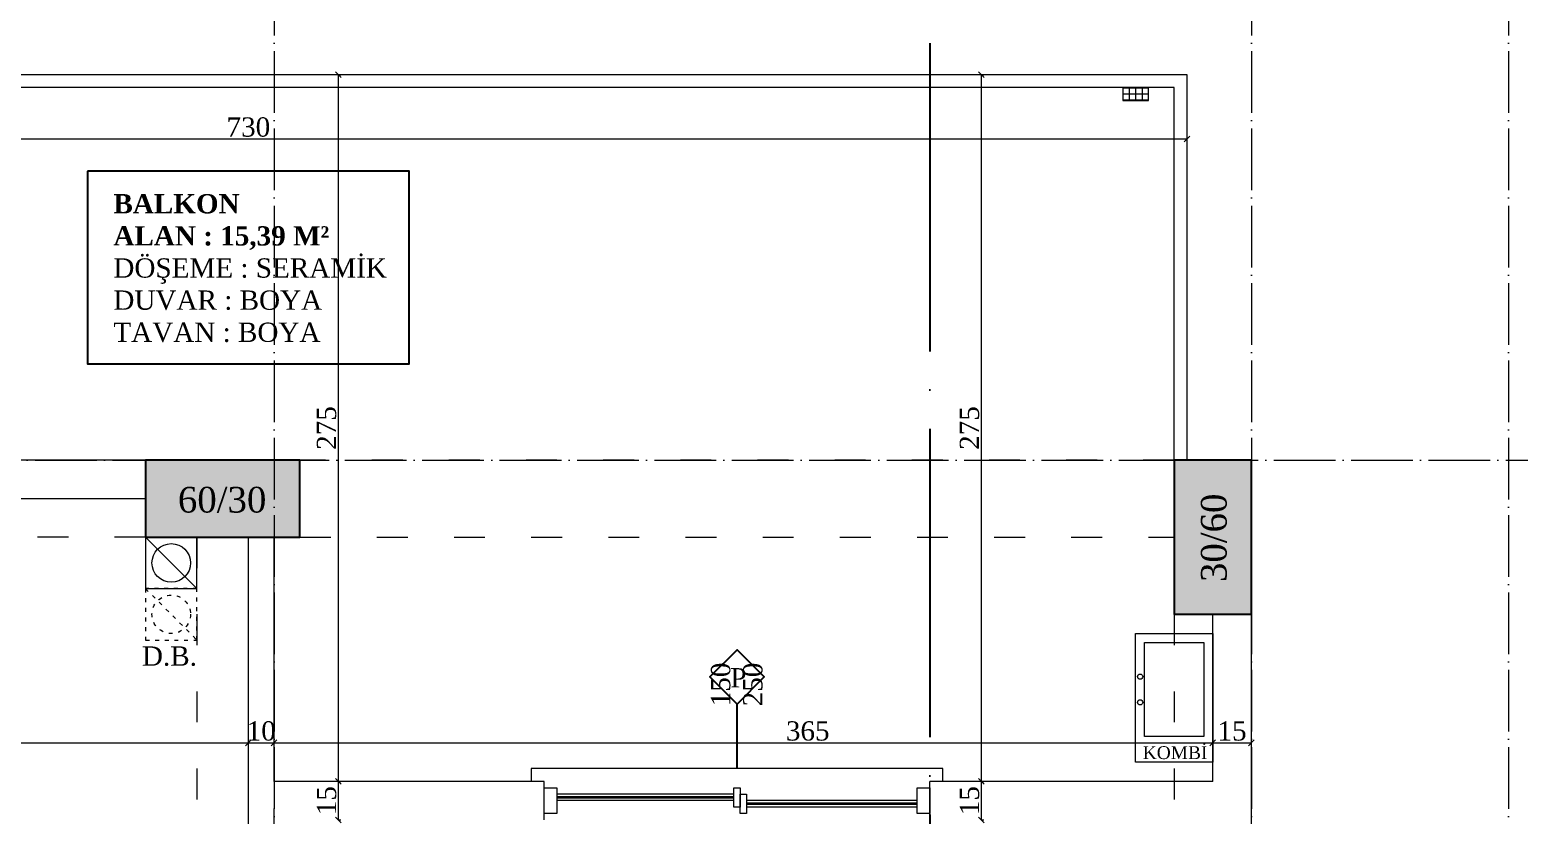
# Model space of a CAD drawing. Header units: metres. Extents: x -5196 to 34307, y 7076 to 19260.
# Drawn here: x 14197 to 14776, y 11233 to 11539 of the extents above; entities that cross this region are included whole.
import ezdxf

# ---------------------------------------------------------------- set-up
doc = ezdxf.new("R2010")
doc.units = ezdxf.units.M
doc.linetypes.add('ACAD_ISO03W100', pattern=[30, 12, -18])
doc.linetypes.add('ACAD_ISO04W100', pattern=[30, 24, -3, 0, -3])
doc.layers.add('YLZ-AKS', color=7, linetype='ACAD_ISO04W100', lineweight=5, true_color=0x2e2f36)
doc.layers.add('YLZ-TARAMA', color=7, linetype='Continuous', lineweight=5, true_color=0x686d6c)
for name, color, linetype, lineweight in [('YLZ-ALAN HESABI', 41, 'Continuous', 35), ('YLZ-BACA', 195, 'Continuous', 5), ('YLZ-DUVAR', 151, 'Continuous', 20), ('YLZ-ISLAK HACİMLER', 150, 'Continuous', 9), ('YLZ-PENCERE', 231, 'Continuous', 5), ('YLZ-TEFRİŞ', 191, 'Continuous', 20), ('YLZ-ÖLÇÜ', 251, 'Continuous', 5)]:
    doc.layers.add(name, color=color, linetype=linetype, lineweight=lineweight)
for name, color, linetype in [('YLZ-Kesit Çizgisi', 10, 'Continuous'), ('YLZ-KOLON', 191, 'Continuous'), ('YLZ-YAZI', 113, 'Continuous')]:
    doc.layers.add(name, color=color, linetype=linetype)
doc.layers.add('YLZ-KİRİŞ', color=123, linetype='ACAD_ISO03W100', lineweight=5, transparency=0.5)
doc.styles.add('ARIAL', font='times.ttf')
doc.dimstyles.new('YLZ - İç Ölçü', dxfattribs={"dimscale": 0.75, "dimtxt": 10, "dimasz": 3, "dimexe": 1.25, "dimexo": 1, "dimgap": 1, "dimtad": 1, "dimdec": 1, "dimrnd": 0.5, "dimtxsty": 'ARIAL', "dimblk": 'OBLIQUE', "dimcen": 1, "dimclrd": 256, "dimclre": 256, "dimclrt": 125, "dimadec": 0, "dimazin": 0, "dimtfac": 1, "dimtdec": 1, "dimtmove": 1, "dimatfit": 3, "dimldrblk": 'OBLIQUE', "dimfxl": 0, "dimarcsym": 0})

# ---------------------------------------------------------------- blocks, each defined once
blk = doc.blocks.new('ZK. Kolon Plan')
at = {"layer": 'YLZ-TARAMA'}
h = blk.add_hatch(dxfattribs=at)
h.set_pattern_fill('ANSI33', color=256, angle=-90)
h.paths.add_polyline_path([(475247.33, 4505187.75), (475217.33, 4505187.75), (475217.33, 4505127.75), (475247.33, 4505127.75)])
h.paths.add_polyline_path([(475702.33, 4505187.75), (475642.33, 4505187.75), (475642.33, 4505157.75), (475702.33, 4505157.75)])
h.paths.add_polyline_path([(476072.33, 4505187.75), (476042.33, 4505187.75), (476042.33, 4505162.75), (476042.33, 4505127.75), (476072.33, 4505127.75)])
h.paths.add_polyline_path([(475357.33, 4504557.75), (475217.33, 4504557.75), (475217.33, 4504522.75), (475357.33, 4504522.75)])
h.paths.add_polyline_path([(475697.33, 4504532.75), (475697.33, 4504560.25), (475657.33, 4504560.25), (475657.33, 4504522.75), (475657.33, 4504500.25), (475697.33, 4504500.25)])
h.paths.add_polyline_path([(476172.33, 4504552.75), (476032.33, 4504552.75), (476032.33, 4504517.75), (476172.33, 4504517.75)])
h.paths.add_polyline_path([(475477.33, 4503927.75), (475317.33, 4503927.75), (475317.33, 4503897.75), (475477.33, 4503897.75)])
h.paths.add_polyline_path([(475697.33, 4503937.75), (475657.33, 4503937.75), (475657.33, 4503887.75), (475697.33, 4503887.75)])
h.paths.add_polyline_path([(476172.33, 4503957.75), (476142.33, 4503957.75), (476142.33, 4503897.75), (476172.33, 4503897.75)])
h.paths.add_polyline_path([(475472.33, 4503702.75), (475442.33, 4503702.75), (475442.33, 4503642.75), (475472.33, 4503642.75), (475472.33, 4503672.75)])
h.paths.add_polyline_path([(475692.33, 4503702.75), (475662.33, 4503702.75), (475662.33, 4503642.75), (475692.33, 4503642.75)])
h.paths.add_polyline_path([(476172.33, 4503672.75), (476142.33, 4503672.75), (476112.33, 4503672.75), (476112.33, 4503642.75), (476172.33, 4503642.75)])
at = {"layer": 'YLZ-KİRİŞ'}
for points in [[(475642.33, 4505157.75), (475247.33, 4505157.75), (475247.33, 4505187.75), (475642.33, 4505187.75)], [(475702.33, 4505157.75), (476042.33, 4505157.75), (476042.33, 4505187.75), (475702.33, 4505187.75)], [(475692.33, 4505157.75), (475662.33, 4505157.75), (475662.33, 4504560.25), (475692.33, 4504560.25)], [(476072.33, 4505127.75), (476042.33, 4505127.75), (476042.33, 4504552.75), (476072.33, 4504552.75)]]:
    blk.add_lwpolyline(points, close=True, dxfattribs=at)
at = {"layer": 'YLZ-KOLON'}
for points in [[(475702.33, 4505187.75), (475642.33, 4505187.75), (475642.33, 4505157.75), (475702.33, 4505157.75)], [(476042.33, 4505187.75), (476042.33, 4505127.75), (476072.33, 4505127.75), (476072.33, 4505187.75)]]:
    blk.add_lwpolyline(points, close=True, dxfattribs=at)
at = {"layer": 'YLZ-YAZI', "insert": (475627.89, 4505177.35), "char_height": 10, "attachment_point": 1, "style": 'ARIAL'}
blk.add_mtext_dynamic_manual_height_columns('\\pi27.02623;60/30', width=86.5254, gutter_width=12.5, heights=[18.52], dxfattribs=at)
at = {"layer": 'YLZ-YAZI', "insert": (476052.73, 4505113.31), "char_height": 10, "attachment_point": 1, "rotation": 90, "style": 'ARIAL'}
blk.add_mtext_dynamic_manual_height_columns('\\pi27.0082;30/60', width=86.5254, gutter_width=12.5, heights=[18.52], dxfattribs=at)
blk = doc.blocks.new('Aks')
at = {"layer": 'YLZ-AKS'}
for p, q in [((479570.78, 4514594.56), (479570.78, 4512399.56)), ((479950.78, 4514594.56), (479950.78, 4512399.56)), ((480050.78, 4514594.56), (480050.78, 4512399.56)), ((478845.78, 4514194.56), (480300.78, 4514194.56))]:
    blk.add_line(p, q, dxfattribs=at)
at = {"layer": 'YLZ-Kesit Çizgisi', "linetype": 'ACAD_ISO04W100', "ltscale": 5}
blk.add_line((479825.78, 4514657.06), (479825.78, 4512337.06), dxfattribs=at)
blk = doc.blocks.new('KP-1')
at = {"layer": 'YLZ-PENCERE'}
for p, q in [((471404.75, 4509789.59), (471336, 4509789.59)), ((471404.75, 4509788.59), (471336, 4509788.59)), ((471404.75, 4509788.09), (471336, 4509788.09)), ((471404.75, 4509787.09), (471336, 4509787.09)), ((471476, 4509787.09), (471409.75, 4509787.09)), ((471476, 4509786.09), (471409.75, 4509786.09)), ((471476, 4509785.59), (471409.75, 4509785.59)), ((471476, 4509784.59), (471409.75, 4509784.59))]:
    blk.add_line(p, q, dxfattribs=at)
blk.add_lwpolyline([(471486, 4509794.59), (471486, 4509799.59), (471326, 4509799.59), (471326, 4509794.59)], dxfattribs=at)
for points in [[(471336, 4509792.09), (471336, 4509782.09), (471331, 4509782.09), (471331, 4509792.09)], [(471407.25, 4509792.09), (471407.25, 4509784.59), (471404.75, 4509784.59), (471404.75, 4509792.09)], [(471481, 4509792.09), (471481, 4509782.09), (471476, 4509782.09), (471476, 4509792.09)], [(471409.75, 4509789.59), (471409.75, 4509782.09), (471407.25, 4509782.09), (471407.25, 4509789.59)]]:
    blk.add_lwpolyline(points, close=True, dxfattribs=at)
at = {"layer": 'YLZ-YAZI'}
blk.add_line((471406, 4509799.59), (471406, 4509824.59), dxfattribs=at)
blk.add_lwpolyline([(471406, 4509824.59), (471395.39, 4509835.2), (471406, 4509845.81), (471416.6, 4509835.2)], close=True, dxfattribs=at)
at = {"layer": 'YLZ-YAZI', "insert": (471415.99, 4509840.78), "char_height": 7.5, "attachment_point": 9, "rotation": 90, "style": 'ARIAL'}
blk.add_mtext_dynamic_manual_height_columns('150\\P250', width=58.361, gutter_width=12.5, heights=[27.42], dxfattribs=at)
at = {"layer": 'YLZ-YAZI', "insert": (471388.41, 4509831.16), "char_height": 7.5, "attachment_point": 7, "style": 'ARIAL'}
blk.add_mtext_dynamic_manual_height_columns('\\pi14.99218;P', width=35.5702, gutter_width=12.5, heights=[14.45], dxfattribs=at)
blk = doc.blocks.new('Z.K. Tefriş')
at = {"layer": 'YLZ-BACA', "ltscale": 0.125}
blk.add_line((479747.87, 4509645.76), (479767.87, 4509625.76), dxfattribs=at)
at = {"layer": 'YLZ-BACA', "linetype": 'ACAD_ISO03W100', "ltscale": 0.125}
blk.add_line((479747.87, 4509625.76), (479767.87, 4509605.76), dxfattribs=at)
at = {"layer": 'YLZ-BACA', "ltscale": 0.125}
blk.add_lwpolyline([(479767.87, 4509645.76), (479747.87, 4509645.76), (479747.87, 4509625.76), (479767.87, 4509625.76)], close=True, dxfattribs=at)
at = {"layer": 'YLZ-BACA', "linetype": 'ACAD_ISO03W100', "ltscale": 0.125}
blk.add_lwpolyline([(479767.87, 4509625.76), (479747.87, 4509625.76), (479747.87, 4509605.76), (479767.87, 4509605.76)], close=True, dxfattribs=at)
at = {"layer": 'YLZ-BACA', "ltscale": 0.125}
blk.add_circle((479757.87, 4509635.76), 7.5, dxfattribs=at)
at = {"layer": 'YLZ-BACA', "linetype": 'ACAD_ISO03W100', "ltscale": 0.125}
blk.add_circle((479757.87, 4509615.76), 7.5, dxfattribs=at)
at = {"layer": 'YLZ-ISLAK HACİMLER'}
for p, q in [((480137.87, 4509820.51), (480127.87, 4509820.51)), ((480130.37, 4509820.51), (480130.37, 4509816.01)), ((480132.87, 4509820.51), (480132.87, 4509816.01)), ((480135.37, 4509820.51), (480135.37, 4509816.01)), ((480127.87, 4509818.26), (480137.87, 4509818.26))]:
    blk.add_line(p, q, dxfattribs=at)
for points in [[(480127.87, 4509820.76), (480127.87, 4509815.76), (480137.87, 4509815.76), (480137.87, 4509820.76)], [(480132.87, 4509608.26), (480162.87, 4509608.26), (480162.87, 4509558.26), (480132.87, 4509558.26)]]:
    blk.add_lwpolyline(points, close=True, dxfattribs=at)
blk.add_lwpolyline([(480127.87, 4509816.01), (480137.87, 4509816.01)], dxfattribs=at)
at = {"layer": 'YLZ-ISLAK HACİMLER', "lineweight": 9}
blk.add_lwpolyline([(480136.37, 4509604.76), (480159.37, 4509604.76), (480159.37, 4509568.26), (480136.37, 4509568.26)], close=True, dxfattribs=at)
blk.add_circle((480134.62, 4509591.51), 1, dxfattribs=at)
at = {"layer": 'YLZ-ISLAK HACİMLER'}
blk.add_circle((480134.62, 4509581.51), 1, dxfattribs=at)
at = {"layer": 'YLZ-ISLAK HACİMLER', "insert": (480135.62, 4509559.36), "char_height": 5, "attachment_point": 7, "style": 'ARIAL'}
blk.add_mtext_dynamic_manual_height_columns('KOMBİ', width=141.5446, gutter_width=12.5, heights=[0], dxfattribs=at)
at = {"layer": 'YLZ-YAZI', "insert": (479767.87, 4509595.61), "char_height": 7.5, "attachment_point": 9, "style": 'ARIAL'}
blk.add_mtext_dynamic_manual_height_columns('D.B.', width=50.6309, gutter_width=12.5, heights=[31.67], dxfattribs=at)
blk = doc.blocks.new('B.K. Mahal Listesi')
at = {"layer": 'YLZ-YAZI'}
blk.add_lwpolyline([(14219.6, 8733.82), (14219.6, 8658.82), (14344.6, 8658.82), (14344.6, 8733.82), (14219.6, 8733.82)], dxfattribs=at)
at = {"layer": 'YLZ-YAZI', "insert": (14229.6, 8724.85), "char_height": 7.5, "attachment_point": 1, "style": 'ARIAL'}
blk.add_mtext_dynamic_manual_height_columns('{\\fTimes New Roman|b1|i0|c162|p18;BALKON\\PALAN : 15,39 M² }\\PDÖŞEME : SERAMİK\\PDUVAR : BOYA \\PTAVAN : BOYA', width=148.6174, gutter_width=12.5, heights=[94.52], dxfattribs=at)
blk = doc.blocks.new('_Oblique')
at = {"color": 0, "linetype": 'ByBlock', "lineweight": -2}
blk.add_line((-0.5, -0.5), (0.5, 0.5), dxfattribs=at)
blk = doc.blocks.new('*D6239')
at = {"layer": 'Defpoints', "color": 0, "transparency": 16777216}
for p in [(12237.1, 11496.32), (12967.1, 11496.32), (12967.1, 11496.32)]:
    blk.add_point(p, dxfattribs=at)
at = {"layer": 'YLZ-ÖLÇÜ', "color": 251, "lineweight": -2, "transparency": 16777216}
for p, q in [((12237.1, 11496.32), (12237.1, 11497.26)), ((12967.1, 11496.32), (12967.1, 11497.26)), ((12237.1, 11496.32), (12967.1, 11496.32))]:
    blk.add_line(p, q, dxfattribs=at)
at = {"layer": 'YLZ-ÖLÇÜ', "color": 251, "lineweight": -2, "transparency": 16777216, "xscale": 2.25, "yscale": 2.25, "zscale": 2.25, "rotation": 180}
blk.add_blockref('_Oblique', (12237.1, 11496.32), dxfattribs=at)
at = {"layer": 'YLZ-ÖLÇÜ', "color": 251, "lineweight": -2, "transparency": 16777216, "xscale": 2.25, "yscale": 2.25, "zscale": 2.25}
blk.add_blockref('_Oblique', (12967.1, 11496.32), dxfattribs=at)
at = {"layer": 'YLZ-ÖLÇÜ', "color": 125, "transparency": 16777216, "insert": (12602.1, 11500.9), "char_height": 7.5, "attachment_point": 5, "style": 'ARIAL'}
blk.add_mtext('730', dxfattribs=at)
blk = doc.blocks.new('*D6241')
at = {"layer": 'Defpoints', "color": 0, "transparency": 16777216}
for p in [(12152.1, 11261.32), (12602.1, 11261.32), (12602.1, 11261.32)]:
    blk.add_point(p, dxfattribs=at)
at = {"layer": 'YLZ-ÖLÇÜ', "color": 251, "lineweight": -2, "transparency": 16777216}
for p, q in [((12152.1, 11261.32), (12152.1, 11262.26)), ((12152.1, 11261.32), (12602.1, 11261.32)), ((12602.1, 11261.32), (12602.1, 11262.26))]:
    blk.add_line(p, q, dxfattribs=at)
at = {"layer": 'YLZ-ÖLÇÜ', "color": 251, "lineweight": -2, "transparency": 16777216, "xscale": 2.25, "yscale": 2.25, "zscale": 2.25, "rotation": 180}
blk.add_blockref('_Oblique', (12152.1, 11261.32), dxfattribs=at)
at = {"layer": 'YLZ-ÖLÇÜ', "color": 251, "lineweight": -2, "transparency": 16777216, "xscale": 2.25, "yscale": 2.25, "zscale": 2.25}
blk.add_blockref('_Oblique', (12602.1, 11261.32), dxfattribs=at)
at = {"layer": 'YLZ-ÖLÇÜ', "color": 125, "transparency": 16777216, "insert": (12377.1, 11265.89), "char_height": 7.5, "attachment_point": 5, "style": 'ARIAL'}
blk.add_mtext('450', dxfattribs=at)
blk = doc.blocks.new('*D6242')
at = {"layer": 'Defpoints', "color": 0, "transparency": 16777216}
for p in [(12602.1, 11261.32), (12612.1, 11261.32), (12612.1, 11261.32)]:
    blk.add_point(p, dxfattribs=at)
at = {"layer": 'YLZ-ÖLÇÜ', "color": 251, "lineweight": -2, "transparency": 16777216}
for p, q in [((12602.1, 11261.32), (12602.1, 11262.26)), ((12602.1, 11261.32), (12612.1, 11261.32)), ((12612.1, 11261.32), (12612.1, 11262.26))]:
    blk.add_line(p, q, dxfattribs=at)
at = {"layer": 'YLZ-ÖLÇÜ', "color": 251, "lineweight": -2, "transparency": 16777216, "xscale": 2.25, "yscale": 2.25, "zscale": 2.25, "rotation": 180}
blk.add_blockref('_Oblique', (12602.1, 11261.32), dxfattribs=at)
at = {"layer": 'YLZ-ÖLÇÜ', "color": 251, "lineweight": -2, "transparency": 16777216, "xscale": 2.25, "yscale": 2.25, "zscale": 2.25}
blk.add_blockref('_Oblique', (12612.1, 11261.32), dxfattribs=at)
at = {"layer": 'YLZ-ÖLÇÜ', "color": 125, "transparency": 16777216, "insert": (12607.1, 11265.89), "char_height": 7.5, "attachment_point": 5, "style": 'ARIAL'}
blk.add_mtext('10', dxfattribs=at)
blk = doc.blocks.new('*D6243')
at = {"layer": 'Defpoints', "color": 0, "transparency": 16777216}
for p in [(12612.1, 11261.32), (12977.1, 11261.32), (12977.1, 11261.32)]:
    blk.add_point(p, dxfattribs=at)
at = {"layer": 'YLZ-ÖLÇÜ', "color": 251, "lineweight": -2, "transparency": 16777216}
for p, q in [((12612.1, 11261.32), (12612.1, 11262.26)), ((12612.1, 11261.32), (12977.1, 11261.32)), ((12977.1, 11261.32), (12977.1, 11262.26))]:
    blk.add_line(p, q, dxfattribs=at)
at = {"layer": 'YLZ-ÖLÇÜ', "color": 251, "lineweight": -2, "transparency": 16777216, "xscale": 2.25, "yscale": 2.25, "zscale": 2.25, "rotation": 180}
blk.add_blockref('_Oblique', (12612.1, 11261.32), dxfattribs=at)
at = {"layer": 'YLZ-ÖLÇÜ', "color": 251, "lineweight": -2, "transparency": 16777216, "xscale": 2.25, "yscale": 2.25, "zscale": 2.25}
blk.add_blockref('_Oblique', (12977.1, 11261.32), dxfattribs=at)
at = {"layer": 'YLZ-ÖLÇÜ', "color": 125, "transparency": 16777216, "insert": (12819.6, 11265.89), "char_height": 7.5, "attachment_point": 5, "style": 'ARIAL'}
blk.add_mtext('365', dxfattribs=at)
blk = doc.blocks.new('*D6244')
at = {"layer": 'Defpoints', "color": 0, "transparency": 16777216}
for p in [(12977.1, 11261.32), (12992.1, 11261.32), (12992.1, 11261.32)]:
    blk.add_point(p, dxfattribs=at)
at = {"layer": 'YLZ-ÖLÇÜ', "color": 251, "lineweight": -2, "transparency": 16777216}
for p, q in [((12977.1, 11261.32), (12977.1, 11262.26)), ((12977.1, 11261.32), (12992.1, 11261.32)), ((12992.1, 11261.32), (12992.1, 11262.26))]:
    blk.add_line(p, q, dxfattribs=at)
at = {"layer": 'YLZ-ÖLÇÜ', "color": 251, "lineweight": -2, "transparency": 16777216, "xscale": 2.25, "yscale": 2.25, "zscale": 2.25, "rotation": 180}
blk.add_blockref('_Oblique', (12977.1, 11261.32), dxfattribs=at)
at = {"layer": 'YLZ-ÖLÇÜ', "color": 251, "lineweight": -2, "transparency": 16777216, "xscale": 2.25, "yscale": 2.25, "zscale": 2.25}
blk.add_blockref('_Oblique', (12992.1, 11261.32), dxfattribs=at)
at = {"layer": 'YLZ-ÖLÇÜ', "color": 125, "transparency": 16777216, "insert": (12984.6, 11265.89), "char_height": 7.5, "attachment_point": 5, "style": 'ARIAL'}
blk.add_mtext('15', dxfattribs=at)
blk = doc.blocks.new('*D6301')
at = {"layer": 'Defpoints', "color": 0, "transparency": 16777216}
for p in [(12887.1, 11521.32), (12887.1, 11246.32), (12887.1, 11246.32)]:
    blk.add_point(p, dxfattribs=at)
at = {"layer": 'YLZ-ÖLÇÜ', "color": 251, "lineweight": -2, "transparency": 16777216}
for p, q in [((12887.1, 11521.32), (12888.03, 11521.32)), ((12887.1, 11521.32), (12887.1, 11246.32)), ((12887.1, 11246.32), (12888.03, 11246.32))]:
    blk.add_line(p, q, dxfattribs=at)
at = {"layer": 'YLZ-ÖLÇÜ', "color": 251, "lineweight": -2, "transparency": 16777216, "xscale": 2.25, "yscale": 2.25, "zscale": 2.25}
for p, rotation in [((12887.1, 11521.32), 90), ((12887.1, 11246.32), 270)]:
    blk.add_blockref('_Oblique', p, dxfattribs=dict(at, rotation=rotation))
at = {"layer": 'YLZ-ÖLÇÜ', "color": 125, "transparency": 16777216, "insert": (12882.52, 11383.82), "char_height": 7.5, "attachment_point": 5, "rotation": 90, "style": 'ARIAL'}
blk.add_mtext('275', dxfattribs=at)
blk = doc.blocks.new('*D6302')
at = {"layer": 'Defpoints', "color": 0, "transparency": 16777216}
for p in [(12887.1, 11246.32), (12887.1, 11231.32), (12887.1, 11231.32)]:
    blk.add_point(p, dxfattribs=at)
at = {"layer": 'YLZ-ÖLÇÜ', "color": 251, "lineweight": -2, "transparency": 16777216}
for p, q in [((12887.1, 11246.32), (12888.03, 11246.32)), ((12887.1, 11246.32), (12887.1, 11231.32)), ((12887.1, 11231.32), (12888.03, 11231.32))]:
    blk.add_line(p, q, dxfattribs=at)
at = {"layer": 'YLZ-ÖLÇÜ', "color": 251, "lineweight": -2, "transparency": 16777216, "xscale": 2.25, "yscale": 2.25, "zscale": 2.25}
for p, rotation in [((12887.1, 11246.32), 90), ((12887.1, 11231.32), 270)]:
    blk.add_blockref('_Oblique', p, dxfattribs=dict(at, rotation=rotation))
at = {"layer": 'YLZ-ÖLÇÜ', "color": 125, "transparency": 16777216, "insert": (12882.53, 11238.82), "char_height": 7.5, "attachment_point": 5, "rotation": 90, "style": 'ARIAL'}
blk.add_mtext('15', dxfattribs=at)
blk = doc.blocks.new('*D6320')
at = {"layer": 'Defpoints', "color": 0, "transparency": 16777216}
for p in [(12637.1, 11246.32), (12637.1, 11246.32), (12637.1, 11231.32)]:
    blk.add_point(p, dxfattribs=at)
at = {"layer": 'YLZ-ÖLÇÜ', "color": 251, "lineweight": -2, "transparency": 16777216}
for p, q in [((12637.1, 11246.32), (12638.03, 11246.32)), ((12637.1, 11231.32), (12637.1, 11246.32)), ((12637.1, 11231.32), (12638.03, 11231.32))]:
    blk.add_line(p, q, dxfattribs=at)
at = {"layer": 'YLZ-ÖLÇÜ', "color": 251, "lineweight": -2, "transparency": 16777216, "xscale": 2.25, "yscale": 2.25, "zscale": 2.25}
for p, rotation in [((12637.1, 11246.32), 90), ((12637.1, 11231.32), 270)]:
    blk.add_blockref('_Oblique', p, dxfattribs=dict(at, rotation=rotation))
at = {"layer": 'YLZ-ÖLÇÜ', "color": 125, "transparency": 16777216, "insert": (12632.53, 11238.82), "char_height": 7.5, "attachment_point": 5, "rotation": 90, "style": 'ARIAL'}
blk.add_mtext('15', dxfattribs=at)
blk = doc.blocks.new('*D6321')
at = {"layer": 'Defpoints', "color": 0, "transparency": 16777216}
for p in [(12637.1, 11521.32), (12637.1, 11521.32), (12637.1, 11246.32)]:
    blk.add_point(p, dxfattribs=at)
at = {"layer": 'YLZ-ÖLÇÜ', "color": 251, "lineweight": -2, "transparency": 16777216}
for p, q in [((12637.1, 11521.32), (12638.03, 11521.32)), ((12637.1, 11246.32), (12637.1, 11521.32)), ((12637.1, 11246.32), (12638.03, 11246.32))]:
    blk.add_line(p, q, dxfattribs=at)
at = {"layer": 'YLZ-ÖLÇÜ', "color": 251, "lineweight": -2, "transparency": 16777216, "xscale": 2.25, "yscale": 2.25, "zscale": 2.25}
for p, rotation in [((12637.1, 11521.32), 90), ((12637.1, 11246.32), 270)]:
    blk.add_blockref('_Oblique', p, dxfattribs=dict(at, rotation=rotation))
at = {"layer": 'YLZ-ÖLÇÜ', "color": 125, "transparency": 16777216, "insert": (12632.52, 11383.82), "char_height": 7.5, "attachment_point": 5, "rotation": 90, "style": 'ARIAL'}
blk.add_mtext('275', dxfattribs=at)
blk = doc.blocks.new('Z.K. İç Ölçü')
at = {"layer": 'YLZ-ÖLÇÜ'}
for base, p1, p2, angle, picture, middle in [((12637.1, 11521.32), (12637.1, 11246.32), (12637.1, 11521.32), 270, '*D6321', (12632.52, 11383.82)), ((12602.1, 11261.32), (12152.1, 11261.32), (12602.1, 11261.32), 180, '*D6241', (12377.1, 11265.89)), ((12992.1, 11261.32), (12977.1, 11261.32), (12992.1, 11261.32), 180, '*D6244', (12984.6, 11265.89)), ((12637.1, 11246.32), (12637.1, 11231.32), (12637.1, 11246.32), 270, '*D6320', (12632.53, 11238.82)), ((12887.1, 11231.32), (12887.1, 11246.32), (12887.1, 11231.32), 90, '*D6302', (12882.53, 11238.82))]:
    dim = blk.add_linear_dim(base=base, p1=p1, p2=p2, angle=angle, dimstyle='YLZ - İç Ölçü', dxfattribs=at)
    dim.commit()
    dim.dimension.update_dxf_attribs({"geometry": picture, "text_midpoint": middle})
for p1, p2, picture, middle in [((12887.1, 11521.32), (12887.1, 11246.32), '*D6301', (12882.52, 11383.82)), ((12237.1, 11496.32), (12967.1, 11496.32), '*D6239', (12602.1, 11500.9))]:
    dim = blk.add_aligned_dim(p1=p1, p2=p2, distance=0, dimstyle='YLZ - İç Ölçü', dxfattribs=at)
    dim.commit()
    dim.dimension.update_dxf_attribs({"geometry": picture, "text_midpoint": middle})
for base, p1, p2, picture, middle in [((12612.1, 11261.32), (12602.1, 11261.32), (12612.1, 11261.32), '*D6242', (12607.1, 11261.32)), ((12977.1, 11261.32), (12612.1, 11261.32), (12977.1, 11261.32), '*D6243', (12819.6, 11261.32))]:
    dim = blk.add_linear_dim(base=base, p1=p1, p2=p2, angle=180, dimstyle='YLZ - İç Ölçü', dxfattribs=at)
    dim.commit()
    dim.dimension.update_dxf_attribs({"geometry": picture, "text_midpoint": middle, "dimtype": 128})

msp = doc.modelspace()

# ---------------------------------------------------------------- linework, layer by layer
at = {"layer": 'YLZ-DUVAR'}
for p, q in [((14242.1, 11371.32), (14187.1, 11371.32)), ((14242.1, 11356.32), (14187.1, 11356.32)), ((14282.1, 10831.32), (14282.1, 11341.32)), ((14292.1, 11246.32), (14292.1, 11341.32)), ((14657.1, 11246.32), (14657.1, 11311.32)), ((14672.1, 10816.32), (14672.1, 11311.32)), ((14397.1, 11246.32), (14292.1, 11246.32)), ((14397.1, 11231.32), (14397.1, 11246.32)), ((14657.1, 11246.32), (14547.1, 11246.32)), ((14547.1, 11231.32), (14547.1, 11246.32))]:
    msp.add_line(p, q, dxfattribs=at)
for points in [[(14647.1, 11371.32), (14647.1, 11521.32), (13917.1, 11521.32), (13917.1, 11371.32)], [(14642.1, 11371.32), (14642.1, 11516.32), (13922.1, 11516.32), (13922.1, 11371.32)]]:
    msp.add_lwpolyline(points, dxfattribs=at)

# ---------------------------------------------------------------- block references
at = {"layer": 'YLZ-ALAN HESABI'}
msp.add_blockref('B.K. Mahal Listesi', (0, 2750), dxfattribs=at)
at = {"layer": 'YLZ-DUVAR'}
msp.add_blockref('KP-1', (-456933.9, -4498548.27), dxfattribs=at)
at = {"layer": 'YLZ-TEFRİŞ'}
for name, p in [('Aks', (-465278.68, -4502823.23)), ('Z.K. Tefriş', (-465505.77, -4498304.44)), ('ZK. Kolon Plan', (-461400.23, -4493816.43))]:
    msp.add_blockref(name, p, dxfattribs=at)
at = {"layer": 'YLZ-ÖLÇÜ'}
msp.add_blockref('Z.K. İç Ölçü', (1680, 0), dxfattribs=at)

doc.saveas('drawing.dxf')
